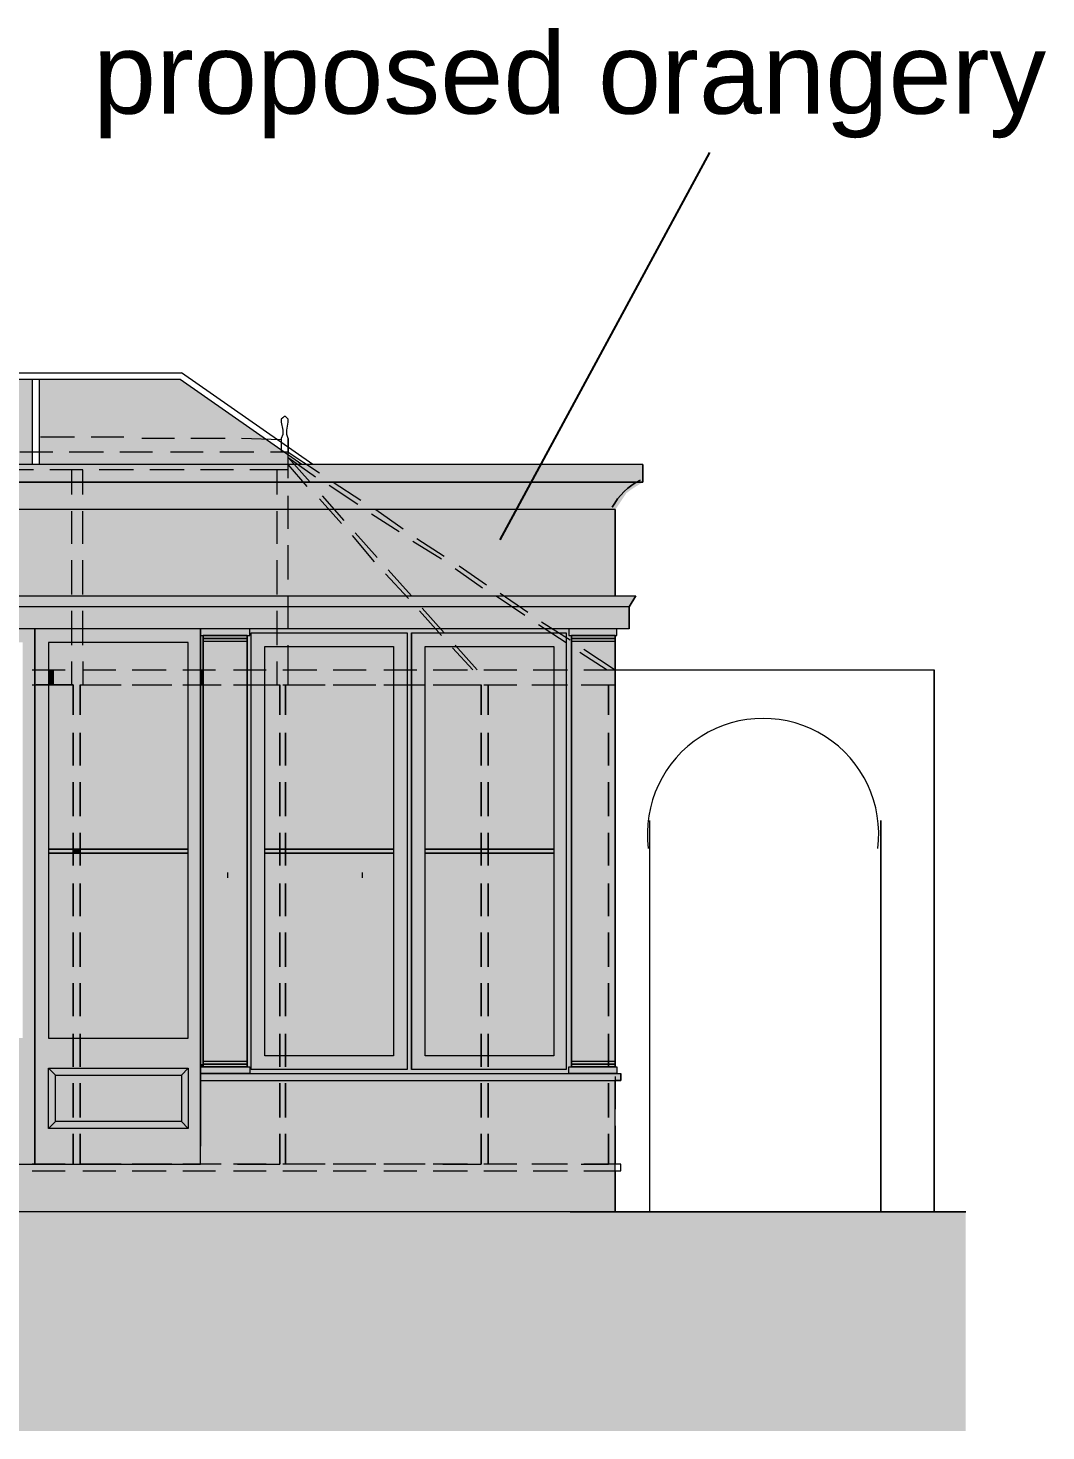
# Model space of a CAD drawing. Header units: millimetres. Extents: x -5841 to 140562, y 1006 to 102310.
# Drawn here: x 28663 to 33301, y 82132 to 88524 of the extents above; entities that cross this region are included whole.
import ezdxf

# ---------------------------------------------------------------- set-up
doc = ezdxf.new("R2010")
doc.units = ezdxf.units.MM
doc.header["$LTSCALE"] = 10
doc.layers.add('PDF17_0', color=7, linetype='Continuous')
doc.layers.add('PDF17_Text', color=7, linetype='Continuous')
doc.layers.add('PDF17_KD - WALL - LOADBEARING', color=7, linetype='Continuous', true_color=0x939598)
doc.styles.add('PDF ArialMT', font='arial.ttf')

msp = doc.modelspace()

# ---------------------------------------------------------------- linework, layer by layer
at = {"layer": 'PDF17_0', "lineweight": 25}
msp.add_lwpolyline([(30814.68977, 86192.80929), (31768.98611, 87957.94566)], dxfattribs=at)
at = {"layer": 'PDF17_0', "lineweight": 0}
for points in [[(26180.42714, 86535.85699), (26180.42714, 87016.12378), (26180.42714, 83897.50828), (26180.42714, 85937.08282), (31432.17564, 85937.08282), (31400.98949, 85887.18497), (31400.98949, 85787.38927), (31400.98949, 85887.18497), (31432.17564, 85937.08282)], [(28026.64752, 86953.75147), (29361.41495, 86953.75147)], [(29910.29128, 86535.85699), (29355.17772, 86922.56532), (28039.12198, 86922.56532), (27484.00842, 86535.85699)], [(28681.55677, 86922.56532), (28681.55677, 86535.85699)], [(28712.74293, 86922.56532), (28712.74293, 86535.85699)], [(31463.3618, 86535.85699), (26230.32499, 86535.85699)], [(31463.3618, 86454.77299), (26211.6133, 86454.77299)], [(31338.61718, 86330.02837), (26180.42714, 86330.02837)], [(31400.98949, 85887.18497), (26180.42714, 85887.18497)], [(31400.98949, 85787.38927), (26180.42714, 85787.38927), (26273.98561, 85787.38927), (26273.98561, 85756.20312), (26180.42714, 85756.20312), (26267.74838, 85756.20312), (26267.74838, 85743.72866), (26180.42714, 85743.72866), (26267.74838, 85743.72866), (26267.74838, 85731.2542), (26180.42714, 85731.2542), (26267.74838, 85731.2542), (26267.74838, 85743.72866), (26180.42714, 85743.72866), (26267.74838, 85743.72866), (26267.74838, 85756.20312), (26180.42714, 85756.20312), (26273.98561, 85756.20312), (26273.98561, 85787.38927), (26180.42714, 85787.38927)], [(30390.55806, 85768.67758), (30390.55806, 83779.00089)], [(30409.26976, 85768.67758), (30409.26976, 83779.00089)], [(31338.61718, 85600.27234), (32791.892, 85600.27234), (32791.892, 83130.32887), (32791.892, 85600.27234)], [(31494.54795, 84914.17694), (31494.54795, 83130.32887)], [(28787.5897, 83754.05197), (28756.40354, 83785.23812)], [(29448.73618, 83760.2892), (31363.5661, 83760.2892)], [(29448.73618, 83729.10305), (31363.5661, 83729.10305)], [(31338.61718, 83130.32887), (31338.61718, 83729.10305)], [(28787.5897, 83541.98612), (28756.40354, 83510.79996)], [(31132.78855, 83130.32887), (32935.34831, 83130.32887), (8023.84771, 83130.32887), (6221.28795, 83130.32887)]]:
    msp.add_lwpolyline(points, dxfattribs=at)
at = {"layer": 'PDF17_0', "color": 0, "lineweight": 0, "true_color": 0x939598}
for points in [[(29847.91897, 86473.48468), (29847.91897, 86654.36438), (29841.68174, 86673.07608), (29841.68174, 86691.78777), (29847.91897, 86729.21115), (29847.91897, 86735.44839), (29847.91897, 86741.68562), (29841.68174, 86747.92285), (29835.44451, 86754.16008), (29829.20728, 86754.16008), (29822.97004, 86747.92285), (29816.73281, 86741.68562), (29816.73281, 86735.44839), (29816.73281, 86729.21115), (29822.97004, 86691.78777), (29822.97004, 86673.07608), (29816.73281, 86654.36438), (29816.73281, 86591.99207)], [(28874.91093, 86660.60161), (28718.98016, 86660.60161)], [(29099.45125, 86660.60161), (28949.7577, 86660.60161)], [(29330.2288, 86654.36438), (29180.53525, 86654.36438)], [(29561.00634, 86654.36438), (29405.07557, 86654.36438)], [(29816.73281, 86648.12715), (29635.85311, 86654.36438)], [(29847.91897, 86654.36438), (29847.91897, 86591.99207), (29766.83497, 86591.99207)], [(28775.11524, 86591.99207), (28625.42169, 86591.99207)], [(29005.89278, 86591.99207), (28849.96201, 86591.99207)], [(29230.4331, 86591.99207), (29080.73956, 86591.99207)], [(29461.21065, 86591.99207), (29311.5171, 86591.99207)], [(29691.98819, 86591.99207), (29536.05742, 86591.99207)], [(29847.91897, 86591.99207), (29991.37528, 86498.43361)], [(29947.71466, 86454.77299), (29847.91897, 86567.04315), (29972.66359, 86479.72192)], [(28687.794, 86510.90807), (28531.86323, 86510.90807)], [(28912.33432, 86398.63791), (28912.33432, 86510.90807), (28762.64077, 86510.90807)], [(28862.43647, 86398.63791), (28862.43647, 86510.90807)], [(29143.11187, 86510.90807), (28987.18109, 86510.90807)], [(29373.88941, 86510.90807), (29217.95864, 86510.90807)], [(29598.42973, 86510.90807), (29448.73618, 86510.90807)], [(29847.91897, 86510.90807), (29673.2765, 86510.90807)], [(29798.02112, 86398.63791), (29798.02112, 86510.90807)], [(29935.2402, 86436.0613), (29847.91897, 86535.85699)], [(30035.0359, 86442.29853), (30166.01775, 86354.9773)], [(30053.74759, 86454.77299), (30178.49221, 86373.68899)], [(29847.91897, 86242.70714), (29847.91897, 86392.40068)], [(30091.17098, 86267.65606), (29991.37528, 86379.92622)], [(30103.64544, 86280.13052), (30003.84974, 86392.40068)], [(28862.43647, 86174.0976), (28862.43647, 86323.79114)], [(28912.33432, 86174.0976), (28912.33432, 86323.79114)], [(29798.02112, 86174.0976), (29798.02112, 86323.79114)], [(30228.39006, 86311.31668), (30353.13468, 86230.23268)], [(30247.10175, 86330.02837), (30371.84637, 86242.70714)], [(29847.91897, 86011.92959), (29847.91897, 86167.86037)], [(30240.86452, 86093.01359), (30141.06882, 86211.52098)], [(30253.33898, 86111.72529), (30153.54329, 86223.99544)], [(30415.50699, 86186.57206), (30546.48884, 86105.48806)], [(30434.21868, 86199.04652), (30558.9633, 86117.96252)], [(28862.43647, 85943.32005), (28862.43647, 86099.25082)], [(28912.33432, 85943.32005), (28912.33432, 86099.25082)], [(29798.02112, 85943.32005), (29798.02112, 86099.25082)], [(30396.7953, 85924.60836), (30290.76237, 86036.87851)], [(30409.26976, 85937.08282), (30303.23683, 86055.59021)], [(30608.86115, 86061.82744), (30733.60577, 85974.5062)], [(30627.57284, 86074.3019), (30752.31746, 85986.98067)], [(29847.91897, 85787.38927), (29847.91897, 85937.08282)], [(30795.97808, 85937.08282), (30926.95993, 85849.76158)], [(30814.68977, 85949.55728), (30939.43439, 85862.23605)], [(28862.43647, 85712.5425), (28862.43647, 85868.47328)], [(28912.33432, 85712.5425), (28912.33432, 85868.47328)], [(29798.02112, 85712.5425), (29798.02112, 85868.47328)], [(30546.48884, 85756.20312), (30446.69314, 85868.47328)], [(30558.9633, 85768.67758), (30459.16761, 85880.94774)], [(30989.33224, 85806.10097), (31114.07686, 85725.01696)], [(31001.8067, 85818.57543), (31132.78855, 85737.49143)], [(29847.91897, 85531.6628), (29847.91897, 85712.5425)], [(30689.94515, 85600.27234), (30596.38669, 85700.06804)], [(30708.65685, 85600.27234), (30608.86115, 85712.5425)], [(31176.44917, 85681.35635), (31301.19379, 85600.27234)], [(31195.16086, 85693.83081), (31338.61718, 85600.27234), (31338.61718, 85531.6628)], [(28681.55677, 85600.27234), (28831.25032, 85600.27234)], [(28862.43647, 85531.6628), (28862.43647, 85637.69573)], [(28912.33432, 85637.69573), (28912.33432, 85531.6628), (29062.02786, 85531.6628)], [(28912.33432, 85600.27234), (29062.02786, 85600.27234)], [(29136.87463, 85600.27234), (29292.80541, 85600.27234)], [(29367.65218, 85600.27234), (29517.34573, 85600.27234)], [(29461.21065, 85419.39265), (29461.21065, 85600.27234)], [(29598.42973, 85600.27234), (29748.12327, 85600.27234)], [(29798.02112, 85531.6628), (29798.02112, 85637.69573)], [(29822.97004, 85600.27234), (29978.90082, 85600.27234)], [(30053.74759, 85600.27234), (30203.44113, 85600.27234)], [(30284.52514, 85600.27234), (30434.21868, 85600.27234)], [(30509.06545, 85600.27234), (30664.99623, 85600.27234)], [(30739.843, 85600.27234), (30889.53654, 85600.27234)], [(30964.38332, 85600.27234), (31120.31409, 85600.27234)], [(31195.16086, 85600.27234), (31338.61718, 85600.27234), (31338.61718, 85425.62988)], [(31195.16086, 85531.6628), (31338.61718, 85531.6628), (31338.61718, 85388.20649), (31338.61718, 85531.6628), (31338.61718, 85600.27234)], [(28681.55677, 85531.6628), (28831.25032, 85531.6628)], [(28868.6737, 85394.44372), (28868.6737, 85531.6628), (28700.26846, 85531.6628)], [(28725.21739, 85531.6628), (28868.6737, 85531.6628)], [(28899.85986, 85531.6628), (28899.85986, 85394.44372), (28899.85986, 85531.6628), (29086.97679, 85531.6628)], [(29136.87463, 85531.6628), (29292.80541, 85531.6628)], [(29161.82356, 85531.6628), (29317.75433, 85531.6628)], [(29367.65218, 85531.6628), (29517.34573, 85531.6628)], [(29392.60111, 85531.6628), (29542.29465, 85531.6628)], [(29598.42973, 85531.6628), (29748.12327, 85531.6628)], [(29617.14142, 85531.6628), (29810.49558, 85531.6628)], [(29822.97004, 85531.6628), (29978.90082, 85531.6628)], [(29835.44451, 85531.6628), (29835.44451, 85394.44372), (29835.44451, 85531.6628), (30016.3242, 85531.6628)], [(30053.74759, 85531.6628), (30203.44113, 85531.6628)], [(30091.17098, 85531.6628), (30247.10175, 85531.6628)], [(30284.52514, 85531.6628), (30434.21868, 85531.6628)], [(30321.94852, 85531.6628), (30471.64207, 85531.6628)], [(30509.06545, 85531.6628), (30664.99623, 85531.6628)], [(30552.72607, 85531.6628), (30727.36854, 85531.6628)], [(30739.843, 85531.6628), (30889.53654, 85531.6628)], [(30758.55469, 85531.6628), (30758.55469, 85394.44372), (30758.55469, 85531.6628), (30877.06208, 85531.6628)], [(30958.14609, 85531.6628), (31107.83963, 85531.6628)], [(30964.38332, 85531.6628), (31120.31409, 85531.6628)], [(31182.6864, 85531.6628), (31307.43102, 85531.6628)], [(31338.61718, 85350.7831), (31338.61718, 85201.08956)], [(28868.6737, 85163.66617), (28868.6737, 85313.35972)], [(28868.6737, 84932.88863), (28868.6737, 85088.8194)], [(31338.61718, 85120.00556), (31338.61718, 84970.31201)], [(31338.61718, 84895.46524), (31338.61718, 84739.53447)], [(28868.6737, 84708.34831), (28868.6737, 84858.04186)], [(29573.4808, 84652.21323), (29573.4808, 84677.16216)], [(30184.72944, 84677.16216), (30184.72944, 84652.21323)], [(31338.61718, 84664.6877), (31338.61718, 84514.99415)], [(28868.6737, 84477.57077), (28868.6737, 84627.26431)], [(28868.6737, 84246.79322), (28868.6737, 84402.72399)], [(31338.61718, 84433.91015), (31338.61718, 84284.2166)], [(31338.61718, 84209.36983), (31338.61718, 84053.43906)], [(28868.6737, 84022.2529), (28868.6737, 84171.94645)], [(28868.6737, 83791.47536), (28868.6737, 83941.1689)], [(31338.61718, 83978.59229), (31338.61718, 83828.89874)], [(31338.61718, 83747.81474), (31338.61718, 83598.12119)], [(28868.6737, 83560.69781), (28868.6737, 83716.62858)], [(28725.21739, 83348.63196), (28868.6737, 83348.63196), (28868.6737, 83485.85104), (28868.6737, 83348.63196), (28868.6737, 83485.85104)], [(29086.97679, 83348.63196), (28899.85986, 83348.63196), (28899.85986, 83485.85104), (28899.85986, 83348.63196)], [(29617.14142, 83348.63196), (29810.49558, 83348.63196), (29810.49558, 83485.85104), (29810.49558, 83348.63196)], [(30016.3242, 83348.63196), (29835.44451, 83348.63196), (29835.44451, 83485.85104), (29835.44451, 83348.63196)], [(30552.72607, 83348.63196), (30727.36854, 83348.63196), (30727.36854, 83485.85104), (30727.36854, 83348.63196)], [(30877.06208, 83348.63196), (30758.55469, 83348.63196), (30758.55469, 83485.85104), (30758.55469, 83348.63196)], [(31182.6864, 83348.63196), (31307.43102, 83348.63196), (31307.43102, 83485.85104), (31307.43102, 83348.63196)], [(31338.61718, 83523.27442), (31338.61718, 83348.63196)], [(28831.25032, 83348.63196), (28681.55677, 83348.63196)], [(28681.55677, 83317.4458), (28831.25032, 83317.4458)], [(28700.26846, 83348.63196), (28868.6737, 83348.63196)], [(29062.02786, 83348.63196), (28912.33432, 83348.63196)], [(28912.33432, 83317.4458), (29062.02786, 83317.4458)], [(29292.80541, 83348.63196), (29136.87463, 83348.63196)], [(29136.87463, 83317.4458), (29292.80541, 83317.4458)], [(29317.75433, 83348.63196), (29161.82356, 83348.63196)], [(29517.34573, 83348.63196), (29367.65218, 83348.63196)], [(29367.65218, 83317.4458), (29517.34573, 83317.4458)], [(29542.29465, 83348.63196), (29392.60111, 83348.63196)], [(29748.12327, 83348.63196), (29598.42973, 83348.63196)], [(29598.42973, 83317.4458), (29748.12327, 83317.4458)], [(29978.90082, 83348.63196), (29822.97004, 83348.63196)], [(29822.97004, 83317.4458), (29978.90082, 83317.4458)], [(30203.44113, 83348.63196), (30053.74759, 83348.63196)], [(30053.74759, 83317.4458), (30203.44113, 83317.4458)], [(30247.10175, 83348.63196), (30091.17098, 83348.63196)], [(30434.21868, 83348.63196), (30284.52514, 83348.63196)], [(30284.52514, 83317.4458), (30434.21868, 83317.4458)], [(30471.64207, 83348.63196), (30321.94852, 83348.63196)], [(30664.99623, 83348.63196), (30509.06545, 83348.63196)], [(30509.06545, 83317.4458), (30664.99623, 83317.4458)], [(30889.53654, 83348.63196), (30739.843, 83348.63196)], [(30739.843, 83317.4458), (30889.53654, 83317.4458)], [(31107.83963, 83348.63196), (30958.14609, 83348.63196)], [(31120.31409, 83348.63196), (30964.38332, 83348.63196)], [(30964.38332, 83317.4458), (31120.31409, 83317.4458)], [(31195.16086, 83317.4458), (31363.5661, 83317.4458), (31363.5661, 83348.63196), (31195.16086, 83348.63196)], [(31338.61718, 83317.4458), (31338.61718, 83130.32887)]]:
    msp.add_lwpolyline(points, dxfattribs=at)
at = {"layer": 'PDF17_0', "lineweight": 0}
for points in [[(31463.3618, 86535.85699), (31463.3618, 86454.77299)], [(31338.61718, 86330.02837), (31338.61718, 85937.08282)], [(28694.03123, 85787.38927), (27939.32628, 85787.38927), (27939.32628, 83348.63196), (28694.03123, 83348.63196)], [(28694.03123, 85787.38927), (27939.32628, 85787.38927), (27939.32628, 83348.63196), (28694.03123, 83348.63196)], [(28694.03123, 83429.71596), (28694.03123, 85787.38927)], [(29448.73618, 85787.38927), (28694.03123, 85787.38927), (28694.03123, 83348.63196), (29448.73618, 83348.63196)], [(29448.73618, 85787.38927), (28694.03123, 85787.38927), (28694.03123, 83348.63196), (29448.73618, 83348.63196)], [(29448.73618, 85756.20312), (29673.2765, 85756.20312), (29673.2765, 85787.38927), (29448.73618, 85787.38927)], [(29448.73618, 85756.20312), (29673.2765, 85756.20312), (29673.2765, 85787.38927), (29448.73618, 85787.38927)], [(29448.73618, 83429.71596), (29448.73618, 85787.38927)], [(31126.55132, 85756.20312), (31344.85441, 85756.20312), (31344.85441, 85787.38927), (31126.55132, 85787.38927)], [(31126.55132, 85756.20312), (31344.85441, 85756.20312), (31344.85441, 85787.38927), (31126.55132, 85787.38927)], [(29392.60111, 85725.01696), (28756.40354, 85725.01696), (28756.40354, 83922.45721), (29392.60111, 83922.45721)], [(29392.60111, 85725.01696), (28756.40354, 85725.01696), (28756.40354, 83922.45721), (29392.60111, 83922.45721)], [(29461.21065, 85756.20312), (29461.21065, 83791.47536)], [(29461.21065, 85743.72866), (29660.80204, 85743.72866), (29660.80204, 85756.20312), (29461.21065, 85756.20312)], [(29461.21065, 85743.72866), (29660.80204, 85743.72866), (29660.80204, 85756.20312), (29461.21065, 85756.20312)], [(29461.21065, 85756.20312), (29461.21065, 83791.47536)], [(29461.21065, 85731.2542), (29660.80204, 85731.2542), (29660.80204, 85743.72866), (29461.21065, 85743.72866)], [(29461.21065, 85731.2542), (29660.80204, 85731.2542), (29660.80204, 85743.72866), (29461.21065, 85743.72866)], [(29660.80204, 85756.20312), (29660.80204, 83791.47536)], [(29679.51373, 85768.67758), (30390.55806, 85768.67758), (30390.55806, 83779.00089), (29679.51373, 83779.00089)], [(30409.26976, 85768.67758), (31114.07686, 85768.67758), (31114.07686, 83779.00089), (30409.26976, 83779.00089)], [(31139.02578, 85756.20312), (31139.02578, 83791.47536)], [(31139.02578, 85743.72866), (31338.61718, 85743.72866), (31338.61718, 85756.20312), (31139.02578, 85756.20312)], [(31139.02578, 85743.72866), (31338.61718, 85743.72866), (31338.61718, 85756.20312), (31139.02578, 85756.20312)], [(31139.02578, 85731.2542), (31338.61718, 85731.2542), (31338.61718, 85743.72866), (31139.02578, 85743.72866)], [(31139.02578, 85731.2542), (31338.61718, 85731.2542), (31338.61718, 85743.72866), (31139.02578, 85743.72866)], [(31338.61718, 85756.20312), (31338.61718, 83791.47536)], [(29741.88604, 85706.30527), (30328.18575, 85706.30527), (30328.18575, 83841.3732), (29741.88604, 83841.3732)], [(30471.64207, 85706.30527), (31057.94178, 85706.30527), (31057.94178, 83841.3732), (30471.64207, 83841.3732)], [(32548.63999, 83130.32887), (32548.63999, 84914.17694)], [(29392.60111, 84783.19508), (28756.40354, 84783.19508)], [(29392.60111, 84764.48339), (28756.40354, 84764.48339)], [(30328.18575, 84783.19508), (29741.88604, 84783.19508)], [(30328.18575, 84764.48339), (29741.88604, 84764.48339)], [(31057.94178, 84783.19508), (30471.64207, 84783.19508)], [(31057.94178, 84764.48339), (30471.64207, 84764.48339)], [(29461.21065, 83816.42428), (29660.80204, 83816.42428), (29660.80204, 83803.94982), (29461.21065, 83803.94982)], [(29461.21065, 83816.42428), (29660.80204, 83816.42428), (29660.80204, 83803.94982), (29461.21065, 83803.94982)], [(29461.21065, 83803.94982), (29660.80204, 83803.94982), (29660.80204, 83791.47536), (29461.21065, 83791.47536)], [(29461.21065, 83803.94982), (29660.80204, 83803.94982), (29660.80204, 83791.47536), (29461.21065, 83791.47536)], [(31139.02578, 83816.42428), (31338.61718, 83816.42428), (31338.61718, 83803.94982), (31139.02578, 83803.94982)], [(31139.02578, 83816.42428), (31338.61718, 83816.42428), (31338.61718, 83803.94982), (31139.02578, 83803.94982)], [(31139.02578, 83803.94982), (31338.61718, 83803.94982), (31338.61718, 83791.47536), (31139.02578, 83791.47536)], [(31139.02578, 83803.94982), (31338.61718, 83803.94982), (31338.61718, 83791.47536), (31139.02578, 83791.47536)], [(28756.40354, 83785.23812), (29392.60111, 83785.23812), (29392.60111, 83510.79996), (28756.40354, 83510.79996)], [(28756.40354, 83785.23812), (29392.60111, 83785.23812), (29392.60111, 83510.79996), (28756.40354, 83510.79996)], [(28787.5897, 83754.05197), (29361.41495, 83754.05197), (29361.41495, 83541.98612), (28787.5897, 83541.98612)], [(28787.5897, 83754.05197), (29361.41495, 83754.05197), (29361.41495, 83541.98612), (28787.5897, 83541.98612)], [(29392.60111, 83785.23812), (29361.41495, 83754.05197)], [(29448.73618, 83791.47536), (29673.2765, 83791.47536), (29673.2765, 83760.2892), (29448.73618, 83760.2892)], [(31126.55132, 83791.47536), (31344.85441, 83791.47536), (31344.85441, 83760.2892), (31126.55132, 83760.2892)], [(31126.55132, 83791.47536), (31344.85441, 83791.47536), (31344.85441, 83760.2892), (31126.55132, 83760.2892)], [(31363.5661, 83760.2892), (31363.5661, 83729.10305), (31338.61718, 83729.10305), (31363.5661, 83729.10305)], [(29392.60111, 83510.79996), (29361.41495, 83541.98612)]]:
    msp.add_lwpolyline(points, close=True, dxfattribs=at)
at = {"layer": 'PDF17_0', "color": 0, "lineweight": 0, "true_color": 0xededee}
msp.add_lwpolyline([(31463.3618, 86454.77299), (26211.6133, 86454.77299), (31463.3618, 86454.77299)], dxfattribs=at)
at = {"layer": 'PDF17_0', "lineweight": 0}
msp.add_lwpolyline([(31452.10351, 86464.91265, 0.1570923736), (31324.84711, 86340.65841, -0.1570923736)], format="xyb", close=True, dxfattribs=at)
at = {"layer": 'PDF17_0', "color": 0, "lineweight": 0, "true_color": 0x939598}
for points in [[(28868.6737, 85394.44372), (28868.6737, 85531.6628)], [(29810.49558, 85394.44372), (29810.49558, 85531.6628)], [(30727.36854, 85394.44372), (30727.36854, 85531.6628)], [(31307.43102, 85394.44372), (31307.43102, 85531.6628)], [(28868.6737, 85163.66617), (28868.6737, 85313.35972)], [(28899.85986, 85313.35972), (28899.85986, 85163.66617)], [(29810.49558, 85163.66617), (29810.49558, 85313.35972)], [(29835.44451, 85313.35972), (29835.44451, 85163.66617)], [(30727.36854, 85163.66617), (30727.36854, 85313.35972)], [(30758.55469, 85313.35972), (30758.55469, 85163.66617)], [(31307.43102, 85163.66617), (31307.43102, 85313.35972)], [(31338.61718, 85163.66617), (31338.61718, 85313.35972)], [(28868.6737, 84932.88863), (28868.6737, 85088.8194)], [(28899.85986, 85088.8194), (28899.85986, 84932.88863)], [(29810.49558, 84932.88863), (29810.49558, 85088.8194)], [(29835.44451, 85088.8194), (29835.44451, 84932.88863)], [(30727.36854, 84932.88863), (30727.36854, 85088.8194)], [(30758.55469, 85088.8194), (30758.55469, 84932.88863)], [(31307.43102, 84932.88863), (31307.43102, 85088.8194)], [(31338.61718, 84932.88863), (31338.61718, 85088.8194)], [(28868.6737, 84708.34831), (28868.6737, 84858.04186)], [(28899.85986, 84858.04186), (28899.85986, 84708.34831)], [(29810.49558, 84708.34831), (29810.49558, 84858.04186)], [(29835.44451, 84858.04186), (29835.44451, 84708.34831)], [(30727.36854, 84708.34831), (30727.36854, 84858.04186)], [(30758.55469, 84858.04186), (30758.55469, 84708.34831)], [(31307.43102, 84708.34831), (31307.43102, 84858.04186)], [(31338.61718, 84702.11108), (31338.61718, 84858.04186)], [(28868.6737, 84477.57077), (28868.6737, 84627.26431)], [(28899.85986, 84627.26431), (28899.85986, 84477.57077)], [(29810.49558, 84477.57077), (29810.49558, 84627.26431)], [(29835.44451, 84627.26431), (29835.44451, 84477.57077)], [(30727.36854, 84477.57077), (30727.36854, 84627.26431)], [(30758.55469, 84627.26431), (30758.55469, 84477.57077)], [(31307.43102, 84477.57077), (31307.43102, 84627.26431)], [(31338.61718, 84477.57077), (31338.61718, 84627.26431)], [(28868.6737, 84246.79322), (28868.6737, 84402.72399)], [(28899.85986, 84402.72399), (28899.85986, 84246.79322)], [(29810.49558, 84246.79322), (29810.49558, 84402.72399)], [(29835.44451, 84402.72399), (29835.44451, 84246.79322)], [(30727.36854, 84246.79322), (30727.36854, 84402.72399)], [(30758.55469, 84402.72399), (30758.55469, 84246.79322)], [(31307.43102, 84246.79322), (31307.43102, 84402.72399)], [(31338.61718, 84259.26768), (31338.61718, 84402.72399)], [(28868.6737, 84022.2529), (28868.6737, 84171.94645)], [(28899.85986, 84171.94645), (28899.85986, 84022.2529)], [(29810.49558, 84022.2529), (29810.49558, 84171.94645)], [(29835.44451, 84171.94645), (29835.44451, 84022.2529)], [(30727.36854, 84022.2529), (30727.36854, 84171.94645)], [(30758.55469, 84171.94645), (30758.55469, 84022.2529)], [(31307.43102, 84022.2529), (31307.43102, 84171.94645)], [(28868.6737, 83791.47536), (28868.6737, 83941.1689)], [(28899.85986, 83941.1689), (28899.85986, 83791.47536)], [(29810.49558, 83791.47536), (29810.49558, 83941.1689)], [(29835.44451, 83941.1689), (29835.44451, 83791.47536)], [(30727.36854, 83791.47536), (30727.36854, 83941.1689)], [(30758.55469, 83941.1689), (30758.55469, 83791.47536)], [(31307.43102, 83791.47536), (31307.43102, 83941.1689)], [(28868.6737, 83560.69781), (28868.6737, 83716.62858)], [(28899.85986, 83716.62858), (28899.85986, 83560.69781)], [(29810.49558, 83560.69781), (29810.49558, 83716.62858)], [(29835.44451, 83716.62858), (29835.44451, 83560.69781)], [(30727.36854, 83560.69781), (30727.36854, 83716.62858)], [(30758.55469, 83716.62858), (30758.55469, 83560.69781)], [(31307.43102, 83560.69781), (31307.43102, 83716.62858)]]:
    msp.add_lwpolyline(points, close=True, dxfattribs=at)
at = {"layer": 'PDF17_0', "lineweight": 0}
msp.add_arc((32011.7179, 84851.73486), 527.04594, 352.792961348, 187.207038652, dxfattribs=at)
at = {"layer": 'PDF17_0', "color": 0, "true_color": 0xededee, "transparency": 33554559}
for points in [[(26230.32499, 86517.1453), (31463.3618, 86473.48468), (26224.08776, 86473.48468)], [(31463.3618, 86535.85699), (26230.32499, 86535.85699), (31463.3618, 86517.1453)], [(26230.32499, 86535.85699), (31463.3618, 86517.1453), (26230.32499, 86517.1453)], [(31463.3618, 86517.1453), (26230.32499, 86517.1453), (31463.3618, 86473.48468)], [(31463.3618, 86454.77299), (26180.42714, 86454.77299), (31413.46395, 86423.58684)], [(26180.42714, 86454.77299), (31413.46395, 86423.58684), (26180.42714, 86423.58684)], [(31413.46395, 86423.58684), (26180.42714, 86423.58684), (31388.51502, 86404.87514)], [(26180.42714, 86423.58684), (31388.51502, 86404.87514), (26180.42714, 86404.87514)], [(31463.3618, 86473.48468), (26211.6133, 86473.48468), (31463.3618, 86454.77299)], [(26211.6133, 86473.48468), (31463.3618, 86454.77299), (26211.6133, 86454.77299)], [(26211.6133, 86454.77299), (31463.3618, 86454.77299), (31463.3618, 86454.77299)], [(31388.51502, 86404.87514), (26180.42714, 86404.87514), (31363.5661, 86367.45176)], [(26180.42714, 86404.87514), (31363.5661, 86367.45176), (26180.42714, 86367.45176)], [(31363.5661, 86367.45176), (26180.42714, 86367.45176), (31338.61718, 86330.02837)], [(26180.42714, 86367.45176), (31338.61718, 86330.02837), (26180.42714, 86330.02837)], [(31338.61718, 86330.02837), (26180.42714, 86330.02837), (31338.61718, 85980.74344)], [(26180.42714, 86330.02837), (31338.61718, 85980.74344), (26180.42714, 85980.74344)], [(26186.66437, 85980.74344), (31338.61718, 85937.08282), (26180.42714, 85937.08282)], [(31338.61718, 85980.74344), (26186.66437, 85980.74344), (31338.61718, 85937.08282)], [(26180.42714, 85937.08282), (31432.17564, 85937.08282), (31432.17564, 85937.08282)], [(31432.17564, 85937.08282), (31432.17564, 85937.08282), (26180.42714, 85937.08282)], [(31432.17564, 85937.08282), (26180.42714, 85937.08282), (31400.98949, 85893.4222)], [(26180.42714, 85937.08282), (31400.98949, 85893.4222), (26180.42714, 85893.4222)], [(31400.98949, 85893.4222), (26180.42714, 85893.4222), (31400.98949, 85887.18497)], [(26180.42714, 85893.4222), (31400.98949, 85887.18497), (26180.42714, 85887.18497)], [(31400.98949, 85887.18497), (26180.42714, 85887.18497), (31400.98949, 85874.71051)], [(26180.42714, 85887.18497), (31400.98949, 85874.71051), (26180.42714, 85874.71051)], [(31400.98949, 85874.71051), (26180.42714, 85874.71051), (31400.98949, 85787.38927)], [(26180.42714, 85874.71051), (31400.98949, 85787.38927), (26180.42714, 85787.38927)], [(31338.61718, 83729.10305), (29448.73618, 83729.10305), (31338.61718, 83348.63196)], [(29448.73618, 83729.10305), (31338.61718, 83348.63196), (29448.73618, 83348.63196)], [(31338.61718, 83348.63196), (26180.42714, 83348.63196), (31338.61718, 83130.32887)], [(26180.42714, 83348.63196), (31338.61718, 83130.32887), (26180.42714, 83130.32887)]]:
    msp.add_solid(points, dxfattribs=at)
at = {"layer": 'PDF17_0', "color": 0, "true_color": 0xc0ab87, "transparency": 33554559}
for points in [[(28694.03123, 85787.38927), (27939.32628, 85787.38927), (28694.03123, 85725.01696)], [(27939.32628, 85787.38927), (28694.03123, 85725.01696), (27939.32628, 85725.01696)], [(29448.73618, 85787.38927), (28694.03123, 85787.38927), (29448.73618, 85725.01696)], [(28694.03123, 85787.38927), (29448.73618, 85725.01696), (28694.03123, 85725.01696)], [(29673.2765, 85787.38927), (29448.73618, 85787.38927), (29673.2765, 85756.20312)], [(29448.73618, 85787.38927), (29673.2765, 85756.20312), (29448.73618, 85756.20312)], [(31126.55132, 85787.38927), (29673.2765, 85787.38927), (31126.55132, 85756.20312)], [(29673.2765, 85787.38927), (31126.55132, 85756.20312), (29673.2765, 85756.20312)], [(31344.85441, 85787.38927), (31126.55132, 85787.38927), (31344.85441, 85756.20312)], [(31126.55132, 85787.38927), (31344.85441, 85756.20312), (31126.55132, 85756.20312)], [(28694.03123, 85725.01696), (28637.89615, 85725.01696), (28694.03123, 83922.45721)], [(28637.89615, 85725.01696), (28694.03123, 83922.45721), (28637.89615, 83922.45721)], [(28756.40354, 85725.01696), (28694.03123, 85725.01696), (28756.40354, 83922.45721)], [(28694.03123, 85725.01696), (28756.40354, 83922.45721), (28694.03123, 83922.45721)], [(29448.73618, 85725.01696), (29392.60111, 85725.01696), (29448.73618, 83922.45721)], [(29392.60111, 85725.01696), (29448.73618, 83922.45721), (29392.60111, 83922.45721)], [(29461.21065, 85756.20312), (29448.73618, 85756.20312), (29461.21065, 85600.27234)], [(29448.73618, 85756.20312), (29461.21065, 85600.27234), (29448.73618, 85600.27234)], [(29660.80204, 85756.20312), (29461.21065, 85756.20312), (29660.80204, 83791.47536)], [(29461.21065, 85756.20312), (29660.80204, 83791.47536), (29461.21065, 83791.47536)], [(31139.02578, 85756.20312), (29660.80204, 85756.20312), (31139.02578, 85706.30527)], [(29660.80204, 85756.20312), (31139.02578, 85706.30527), (29660.80204, 85706.30527)], [(31338.61718, 85756.20312), (31139.02578, 85756.20312), (31338.61718, 83791.47536)], [(31139.02578, 85756.20312), (31338.61718, 83791.47536), (31139.02578, 83791.47536)], [(29741.88604, 85706.30527), (29660.80204, 85706.30527), (29741.88604, 84783.19508)], [(29660.80204, 85706.30527), (29741.88604, 84783.19508), (29660.80204, 84783.19508)], [(30471.64207, 85706.30527), (30328.18575, 85706.30527), (30471.64207, 84783.19508)], [(30328.18575, 85706.30527), (30471.64207, 84783.19508), (30328.18575, 84783.19508)], [(31139.02578, 85706.30527), (31057.94178, 85706.30527), (31139.02578, 84783.19508)], [(31057.94178, 85706.30527), (31139.02578, 84783.19508), (31057.94178, 84783.19508)], [(29461.21065, 85600.27234), (29448.73618, 85600.27234), (29461.21065, 85531.6628)], [(29448.73618, 85600.27234), (29461.21065, 85531.6628), (29448.73618, 85531.6628)], [(29461.21065, 85531.6628), (29448.73618, 85531.6628), (29461.21065, 83803.94982)], [(29448.73618, 85531.6628), (29461.21065, 83803.94982), (29448.73618, 83803.94982)], [(28868.6737, 84783.19508), (28756.40354, 84783.19508), (28868.6737, 84764.48339)], [(28756.40354, 84783.19508), (28868.6737, 84764.48339), (28756.40354, 84764.48339)], [(28899.85986, 84783.19508), (28868.6737, 84783.19508), (28899.85986, 84764.48339)], [(28868.6737, 84783.19508), (28899.85986, 84764.48339), (28868.6737, 84764.48339)], [(29392.60111, 84783.19508), (28899.85986, 84783.19508), (29392.60111, 84764.48339)], [(28899.85986, 84783.19508), (29392.60111, 84764.48339), (28899.85986, 84764.48339)], [(31139.02578, 84783.19508), (29660.80204, 84783.19508), (31139.02578, 84764.48339)], [(29660.80204, 84783.19508), (31139.02578, 84764.48339), (29660.80204, 84764.48339)], [(29741.88604, 84764.48339), (29660.80204, 84764.48339), (29741.88604, 83841.3732)], [(29660.80204, 84764.48339), (29741.88604, 83841.3732), (29660.80204, 83841.3732)], [(30471.64207, 84764.48339), (30328.18575, 84764.48339), (30471.64207, 83841.3732)], [(30328.18575, 84764.48339), (30471.64207, 83841.3732), (30328.18575, 83841.3732)], [(31139.02578, 84764.48339), (31057.94178, 84764.48339), (31139.02578, 83841.3732)], [(31057.94178, 84764.48339), (31139.02578, 83841.3732), (31057.94178, 83841.3732)], [(28694.03123, 83922.45721), (27939.32628, 83922.45721), (28694.03123, 83348.63196)], [(27939.32628, 83922.45721), (28694.03123, 83348.63196), (27939.32628, 83348.63196)], [(29448.73618, 83922.45721), (28694.03123, 83922.45721), (29448.73618, 83348.63196)], [(28694.03123, 83922.45721), (29448.73618, 83348.63196), (28694.03123, 83348.63196)], [(29461.21065, 83803.94982), (29448.73618, 83803.94982), (29461.21065, 83791.47536)], [(29448.73618, 83803.94982), (29461.21065, 83791.47536), (29448.73618, 83791.47536)], [(31139.02578, 83841.3732), (29660.80204, 83841.3732), (31139.02578, 83791.47536)], [(29660.80204, 83841.3732), (31139.02578, 83791.47536), (29660.80204, 83791.47536)], [(29673.2765, 83791.47536), (29448.73618, 83791.47536), (29673.2765, 83760.2892)], [(29448.73618, 83791.47536), (29673.2765, 83760.2892), (29448.73618, 83760.2892)], [(31363.5661, 83760.2892), (29448.73618, 83760.2892), (31363.5661, 83729.10305)], [(29448.73618, 83760.2892), (31363.5661, 83729.10305), (29448.73618, 83729.10305)], [(31126.55132, 83791.47536), (29673.2765, 83791.47536), (31126.55132, 83760.2892)], [(29673.2765, 83791.47536), (31126.55132, 83760.2892), (29673.2765, 83760.2892)], [(31344.85441, 83791.47536), (31126.55132, 83791.47536), (31344.85441, 83760.2892)], [(31126.55132, 83791.47536), (31344.85441, 83760.2892), (31126.55132, 83760.2892)]]:
    msp.add_solid(points, dxfattribs=at)
at = {"layer": 'PDF17_KD - WALL - LOADBEARING', "color": 7, "lineweight": 0}
msp.add_lwpolyline([(29960.18913, 86535.85699), (29361.41495, 86953.75147)], dxfattribs=at)
at = {"layer": 'PDF17_KD - WALL - LOADBEARING', "color": 0, "true_color": 0xafdcf8, "transparency": 33554559}
for points in [[(28039.12198, 86922.56532), (28681.55677, 86535.85699), (27484.00842, 86535.85699)], [(28681.55677, 86922.56532), (28039.12198, 86922.56532), (28681.55677, 86535.85699)], [(29355.17772, 86922.56532), (28712.74293, 86922.56532), (29910.29128, 86535.85699)], [(28712.74293, 86922.56532), (29910.29128, 86535.85699), (28712.74293, 86535.85699)], [(28781.35247, 85725.01696), (28756.40354, 85725.01696), (28781.35247, 85600.27234)], [(28756.40354, 85725.01696), (28781.35247, 85600.27234), (28756.40354, 85600.27234)], [(29392.60111, 85725.01696), (28781.35247, 85725.01696), (29392.60111, 85600.27234)], [(28781.35247, 85725.01696), (29392.60111, 85600.27234), (28781.35247, 85600.27234)], [(30328.18575, 85706.30527), (29741.88604, 85706.30527), (30328.18575, 84783.19508)], [(29741.88604, 85706.30527), (30328.18575, 84783.19508), (29741.88604, 84783.19508)], [(31057.94178, 85706.30527), (30471.64207, 85706.30527), (31057.94178, 84783.19508)], [(30471.64207, 85706.30527), (31057.94178, 84783.19508), (30471.64207, 84783.19508)], [(28781.35247, 85600.27234), (28756.40354, 85600.27234), (28781.35247, 85531.6628)], [(28756.40354, 85600.27234), (28781.35247, 85531.6628), (28756.40354, 85531.6628)], [(29392.60111, 85600.27234), (28781.35247, 85600.27234), (29392.60111, 85531.6628)], [(28781.35247, 85600.27234), (29392.60111, 85531.6628), (28781.35247, 85531.6628)], [(29392.60111, 85531.6628), (28756.40354, 85531.6628), (29392.60111, 84783.19508)], [(28756.40354, 85531.6628), (29392.60111, 84783.19508), (28756.40354, 84783.19508)], [(29392.60111, 84764.48339), (28756.40354, 84764.48339), (29392.60111, 83922.45721)], [(28756.40354, 84764.48339), (29392.60111, 83922.45721), (28756.40354, 83922.45721)], [(30328.18575, 84764.48339), (29741.88604, 84764.48339), (30328.18575, 83841.3732)], [(29741.88604, 84764.48339), (30328.18575, 83841.3732), (29741.88604, 83841.3732)], [(31057.94178, 84764.48339), (30471.64207, 84764.48339), (31057.94178, 83841.3732)], [(30471.64207, 84764.48339), (31057.94178, 83841.3732), (30471.64207, 83841.3732)]]:
    msp.add_solid(points, dxfattribs=at)
at = {"layer": 'PDF17_KD - WALL - LOADBEARING', "color": 0, "true_color": 0xafd9aa, "transparency": 33554559}
for points in [[(32935.34831, 83130.32887), (6221.28795, 83130.32887), (32935.34831, 82132.37191)], [(6221.28795, 83130.32887), (32935.34831, 82132.37191), (6221.28795, 82132.37191)]]:
    msp.add_solid(points, dxfattribs=at)

# ---------------------------------------------------------------- texts
at = {"layer": 'PDF17_Text', "insert": (28958.47587, 88263.54777), "char_height": 370.4035781, "attachment_point": 4, "style": 'PDF ArialMT'}
msp.add_mtext('proposed orangery', dxfattribs=at)

doc.saveas('drawing.dxf')
